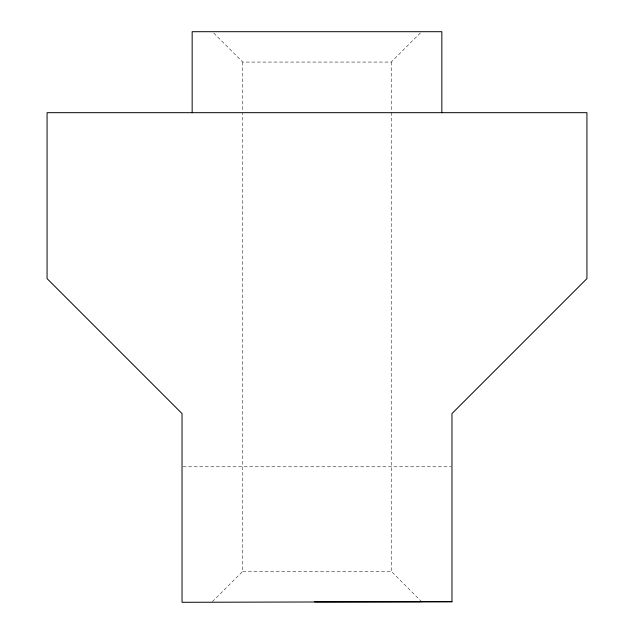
<?xml version="1.0" encoding="UTF-8"?>
<svg xmlns="http://www.w3.org/2000/svg" width="634" height="634" viewBox="0 0 634 634"><rect width="100%" height="100%" fill="white"/><g stroke="black" fill="none" stroke-linecap="round" stroke-linejoin="round"><path stroke-width="0.48" stroke-dasharray="3.17 2.38" d="M213.777 33.079L242.767 62.069L391.233 62.069L421.602 31.7M212.398 601.658L242.767 571.289L242.767 112.495M183.02 466.782L450.98 466.782M242.767 571.289L391.233 571.289L421.602 601.658M391.233 62.069L391.233 111.505M391.233 112.495L391.233 571.289M242.767 62.069L242.767 111.505"/><path stroke-width="0.95" d="M451.971 601.658L182.029 602.3L182.029 413.574L47.067 278.603L47.067 112.678L586.933 112.678L586.933 278.603L451.971 413.574L451.971 601.745L314.527 601.745M315.066 601.658L421.602 601.658M441.843 112.678L441.843 31.7L192.157 31.7L192.157 112.678"/></g></svg>
